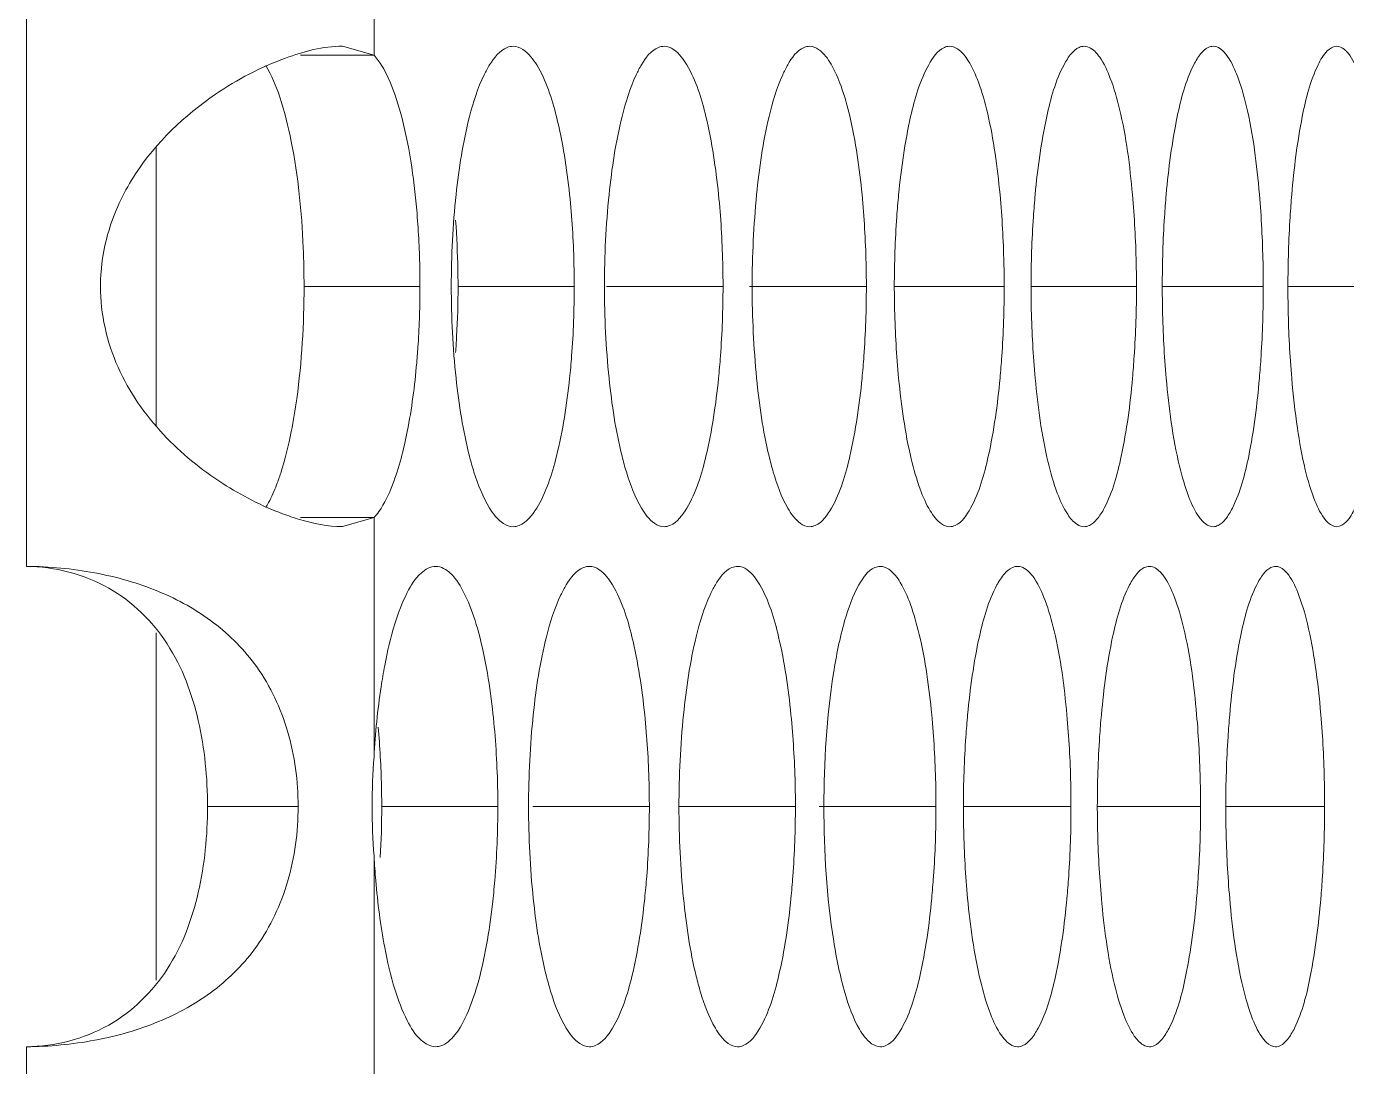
# Model space of a CAD drawing. Header units: millimetres. Extents: x 1177 to 4147, y 93 to 2194.
# Drawn here: x 2891.19 to 2907.68, y 1472.76 to 1485.75 of the extents above; entities that cross this region are included whole.
import ezdxf

# ---------------------------------------------------------------- set-up
doc = ezdxf.new("R2010")
doc.units = ezdxf.units.MM
doc.header["$LTSCALE"] = 0.1
doc.layers.get('0').update_dxf_attribs({"lineweight": 13})
doc.layers.add('标注', color=251, linetype='Continuous', lineweight=9)

msp = doc.modelspace()

# ---------------------------------------------------------------- linework, layer by layer
for p, q in [((2895.532, 1485.393), (2895.532, 1488.38)), ((2891.191, 1479.01), (2891.191, 1486.001)), ((2891.191, 1479.01), (2891.191, 1486.001)), ((2895.532, 1476.631), (2895.532, 1479.618)), ((2895.532, 1472.402), (2895.532, 1475.389)), ((2891.191, 1466.02), (2891.191, 1473.01)), ((2891.191, 1466.02), (2891.191, 1473.01))]:
    msp.add_line(p, q)
at = {"layer": '标注'}
for p, q in [((2895.532, 1485.393), (2895.137, 1485.505)), ((2894.616, 1485.393), (2895.532, 1485.393)), ((2892.81, 1484.244), (2892.81, 1480.767)), ((2894.658, 1482.505), (2896.106, 1482.505)), ((2896.581, 1482.505), (2898.032, 1482.505)), ((2898.435, 1482.505), (2899.89, 1482.505)), ((2900.221, 1482.505), (2901.68, 1482.505)), ((2902.029, 1482.505), (2903.401, 1482.505)), ((2903.736, 1482.505), (2905.053, 1482.505)), ((2905.375, 1482.505), (2906.636, 1482.505)), ((2906.944, 1482.505), (2908.15, 1482.505)), ((2894.616, 1479.618), (2895.532, 1479.618)), ((2895.137, 1479.506), (2895.532, 1479.618)), ((2892.81, 1478.178), (2892.81, 1473.843)), ((2893.453, 1476.01), (2894.584, 1476.01)), ((2895.628, 1476.01), (2897.078, 1476.01)), ((2897.516, 1476.01), (2898.97, 1476.01)), ((2899.337, 1476.01), (2900.794, 1476.01)), ((2901.089, 1476.01), (2902.549, 1476.01)), ((2902.892, 1476.01), (2904.235, 1476.01)), ((2904.564, 1476.01), (2905.853, 1476.01)), ((2906.168, 1476.01), (2907.402, 1476.01))]:
    msp.add_line(p, q, dxfattribs=at)
for centre, radius, start, end in [((2904.136, 1476.003), 8.627, 175.8208, 179.9495), ((2904.136, 1476.018), 8.627, 180.0505, 184.1792), ((2884.338, 1476.01), 11.29, 356.7614, 0.0035)]:
    msp.add_arc(centre, radius, start, end, dxfattribs=at)
for points, knots in [([(2895.137, 1485.505), (2894.895, 1485.505), (2894.332, 1485.355), (2893.824, 1485.091), (2893.553, 1484.907)], [0, 0, 0, 0, 0.425121, 1, 1, 1, 1]), ([(2897.27, 1485.505), (2897.244, 1485.505), (2897.116, 1485.476), (2897.03, 1485.361), (2896.976, 1485.274)], [0, 0, 0, 0, 0.199148, 1, 1, 1, 1]), ([(2897.563, 1485.274), (2897.541, 1485.308), (2897.472, 1485.411), (2897.356, 1485.505), (2897.27, 1485.505)], [0, 0, 0, 0, 0.321082, 1, 1, 1, 1]), ([(2899.155, 1485.505), (2899.131, 1485.505), (2899.005, 1485.476), (2898.923, 1485.36), (2898.871, 1485.274)], [0, 0, 0, 0, 0.196477, 1, 1, 1, 1]), ([(2899.437, 1485.274), (2899.417, 1485.308), (2899.351, 1485.409), (2899.239, 1485.505), (2899.155, 1485.505)], [0, 0, 0, 0, 0.324295, 1, 1, 1, 1]), ([(2900.972, 1485.505), (2900.948, 1485.505), (2900.825, 1485.475), (2900.748, 1485.36), (2900.699, 1485.274)], [0, 0, 0, 0, 0.193636, 1, 1, 1, 1]), ([(2901.239, 1485.282), (2901.22, 1485.315), (2901.158, 1485.412), (2901.052, 1485.505), (2900.972, 1485.505)], [0, 0, 0, 0, 0.326204, 1, 1, 1, 1]), ([(2902.72, 1485.505), (2902.698, 1485.505), (2902.577, 1485.474), (2902.505, 1485.359), (2902.458, 1485.274)], [0, 0, 0, 0, 0.190615, 1, 1, 1, 1]), ([(2902.951, 1485.325), (2902.934, 1485.352), (2902.879, 1485.432), (2902.788, 1485.505), (2902.72, 1485.505)], [0, 0, 0, 0, 0.321102, 1, 1, 1, 1]), ([(2904.4, 1485.505), (2904.378, 1485.505), (2904.315, 1485.489), (2904.225, 1485.405), (2904.174, 1485.323), (2904.148, 1485.274)], [0, 0, 0, 0, 0.185665, 0.530478, 1, 1, 1, 1]), ([(2904.595, 1485.367), (2904.58, 1485.388), (2904.532, 1485.451), (2904.456, 1485.505), (2904.4, 1485.505)], [0, 0, 0, 0, 0.314447, 1, 1, 1, 1]), ([(2906.011, 1485.505), (2905.99, 1485.505), (2905.928, 1485.488), (2905.843, 1485.405), (2905.794, 1485.323), (2905.769, 1485.274)], [0, 0, 0, 0, 0.182292, 0.52599, 1, 1, 1, 1]), ([(2906.17, 1485.405), (2906.158, 1485.42), (2906.117, 1485.468), (2906.055, 1485.505), (2906.011, 1485.505)], [0, 0, 0, 0, 0.305886, 1, 1, 1, 1]), ([(2907.553, 1485.505), (2907.509, 1485.505), (2907.404, 1485.435), (2907.351, 1485.335), (2907.321, 1485.274)], [0, 0, 0, 0, 0.389659, 1, 1, 1, 1]), ([(2907.677, 1485.439), (2907.667, 1485.449), (2907.633, 1485.482), (2907.586, 1485.505), (2907.553, 1485.505)], [0, 0, 0, 0, 0.295107, 1, 1, 1, 1]), ([(2896.065, 1483.46), (2896.029, 1483.869), (2895.951, 1484.434), (2895.738, 1485.075), (2895.608, 1485.312), (2895.532, 1485.393)], [0, 0, 0, 0, 0.608781, 0.835781, 1, 1, 1, 1]), ([(2905.003, 1483.653), (2904.971, 1484.011), (2904.909, 1484.504), (2904.747, 1485.073), (2904.651, 1485.286), (2904.595, 1485.367)], [0, 0, 0, 0, 0.608586, 0.834685, 1, 1, 1, 1]), ([(2906.588, 1483.653), (2906.556, 1484.026), (2906.495, 1484.537), (2906.328, 1485.118), (2906.229, 1485.33), (2906.17, 1485.405)], [0, 0, 0, 0, 0.619614, 0.843153, 1, 1, 1, 1]), ([(2908.104, 1483.653), (2908.087, 1483.864), (2908.045, 1484.253), (2907.954, 1484.774), (2907.84, 1485.162), (2907.739, 1485.372), (2907.677, 1485.439)], [0, 0, 0, 0, 0.343252, 0.632232, 0.852748, 1, 1, 1, 1]), ([(2894.499, 1484.316), (2894.462, 1484.503), (2894.382, 1484.829), (2894.255, 1485.143), (2894.179, 1485.266)], [0, 0, 0, 0, 0.568754, 1, 1, 1, 1]), ([(2896.976, 1485.274), (2896.95, 1485.233), (2896.841, 1485.028), (2896.77, 1484.805), (2896.724, 1484.626)], [0, 0, 0, 0, 0.20579, 1, 1, 1, 1]), ([(2897.974, 1483.653), (2897.94, 1483.98), (2897.855, 1484.532), (2897.683, 1485.077), (2897.563, 1485.274)], [0, 0, 0, 0, 0.587706, 1, 1, 1, 1]), ([(2898.871, 1485.274), (2898.847, 1485.233), (2898.741, 1485.027), (2898.673, 1484.804), (2898.629, 1484.626)], [0, 0, 0, 0, 0.205098, 1, 1, 1, 1]), ([(2899.834, 1483.653), (2899.801, 1483.98), (2899.719, 1484.531), (2899.555, 1485.076), (2899.437, 1485.274)], [0, 0, 0, 0, 0.588565, 1, 1, 1, 1]), ([(2900.699, 1485.274), (2900.675, 1485.233), (2900.573, 1485.027), (2900.508, 1484.804), (2900.465, 1484.626)], [0, 0, 0, 0, 0.204414, 1, 1, 1, 1]), ([(2901.626, 1483.653), (2901.594, 1483.982), (2901.531, 1484.441), (2901.38, 1484.982), (2901.29, 1485.195), (2901.239, 1485.282)], [0, 0, 0, 0, 0.590197, 0.820528, 1, 1, 1, 1]), ([(2902.458, 1485.274), (2902.347, 1485.074), (2902.192, 1484.53), (2902.115, 1483.98), (2902.083, 1483.653)], [0, 0, 0, 0, 0.410076, 1, 1, 1, 1]), ([(2903.349, 1483.653), (2903.316, 1483.996), (2903.254, 1484.472), (2903.098, 1485.027), (2903.004, 1485.241), (2902.951, 1485.325)], [0, 0, 0, 0, 0.598831, 0.827178, 1, 1, 1, 1]), ([(2904.148, 1485.274), (2904.041, 1485.073), (2903.893, 1484.529), (2903.818, 1483.979), (2903.788, 1483.653)], [0, 0, 0, 0, 0.409275, 1, 1, 1, 1]), ([(2905.769, 1485.274), (2905.666, 1485.072), (2905.525, 1484.528), (2905.453, 1483.979), (2905.424, 1483.653)], [0, 0, 0, 0, 0.408497, 1, 1, 1, 1]), ([(2907.321, 1485.274), (2907.222, 1485.071), (2907.088, 1484.527), (2907.019, 1483.979), (2906.992, 1483.653)], [0, 0, 0, 0, 0.407744, 1, 1, 1, 1]), ([(2893.553, 1484.907), (2893.164, 1484.642), (2892.628, 1484.129), (2892.197, 1483.253), (2892.116, 1482.754), (2892.116, 1482.505)], [0, 0, 0, 0, 0.48685, 0.742674, 1, 1, 1, 1]), ([(2896.724, 1484.626), (2896.642, 1484.307), (2896.533, 1483.6), (2896.497, 1482.888), (2896.497, 1482.505)], [0, 0, 0, 0, 0.462348, 1, 1, 1, 1]), ([(2898.629, 1484.626), (2898.549, 1484.307), (2898.445, 1483.6), (2898.409, 1482.888), (2898.409, 1482.505)], [0, 0, 0, 0, 0.462125, 1, 1, 1, 1]), ([(2900.465, 1484.626), (2900.388, 1484.307), (2900.288, 1483.6), (2900.254, 1482.888), (2900.254, 1482.505)], [0, 0, 0, 0, 0.461908, 1, 1, 1, 1]), ([(2894.658, 1482.505), (2894.658, 1482.667), (2894.644, 1483.273), (2894.586, 1483.88), (2894.499, 1484.316)], [0, 0, 0, 0, 0.265985, 1, 1, 1, 1]), ([(2898.032, 1482.505), (2898.032, 1482.603), (2898.027, 1482.986), (2898.004, 1483.369), (2897.974, 1483.653)], [0, 0, 0, 0, 0.255763, 1, 1, 1, 1]), ([(2899.89, 1482.505), (2899.89, 1482.603), (2899.885, 1482.986), (2899.863, 1483.369), (2899.834, 1483.653)], [0, 0, 0, 0, 0.25579, 1, 1, 1, 1]), ([(2901.68, 1482.505), (2901.68, 1482.603), (2901.675, 1482.986), (2901.653, 1483.369), (2901.626, 1483.653)], [0, 0, 0, 0, 0.255815, 1, 1, 1, 1]), ([(2902.083, 1483.653), (2902.074, 1483.56), (2902.043, 1483.179), (2902.029, 1482.796), (2902.029, 1482.505)], [0, 0, 0, 0, 0.242084, 1, 1, 1, 1]), ([(2903.401, 1482.505), (2903.401, 1482.603), (2903.396, 1482.986), (2903.375, 1483.369), (2903.349, 1483.653)], [0, 0, 0, 0, 0.25584, 1, 1, 1, 1]), ([(2903.788, 1483.653), (2903.78, 1483.56), (2903.749, 1483.179), (2903.736, 1482.796), (2903.736, 1482.505)], [0, 0, 0, 0, 0.242044, 1, 1, 1, 1]), ([(2905.053, 1482.505), (2905.053, 1482.603), (2905.048, 1482.986), (2905.028, 1483.369), (2905.003, 1483.653)], [0, 0, 0, 0, 0.255864, 1, 1, 1, 1]), ([(2905.424, 1483.653), (2905.416, 1483.56), (2905.387, 1483.179), (2905.375, 1482.796), (2905.375, 1482.505)], [0, 0, 0, 0, 0.242005, 1, 1, 1, 1]), ([(2906.636, 1482.505), (2906.636, 1482.603), (2906.632, 1482.986), (2906.612, 1483.369), (2906.588, 1483.653)], [0, 0, 0, 0, 0.255886, 1, 1, 1, 1]), ([(2906.992, 1483.653), (2906.984, 1483.56), (2906.956, 1483.179), (2906.944, 1482.796), (2906.944, 1482.505)], [0, 0, 0, 0, 0.241968, 1, 1, 1, 1]), ([(2896.106, 1482.505), (2896.106, 1482.586), (2896.103, 1482.905), (2896.086, 1483.223), (2896.065, 1483.46)], [0, 0, 0, 0, 0.253876, 1, 1, 1, 1]), ([(2896.581, 1482.505), (2896.581, 1482.575), (2896.578, 1482.851), (2896.566, 1483.127), (2896.551, 1483.332)], [0, 0, 0, 0, 0.252958, 1, 1, 1, 1]), ([(2892.116, 1482.505), (2892.116, 1482.162), (2892.273, 1481.472), (2892.859, 1480.638), (2893.591, 1480.04), (2894.129, 1479.765), (2894.391, 1479.667)], [0, 0, 0, 0, 0.268228, 0.532568, 0.782157, 1, 1, 1, 1]), ([(2894.499, 1480.695), (2894.526, 1480.83), (2894.623, 1481.429), (2894.658, 1482.037), (2894.658, 1482.505)], [0, 0, 0, 0, 0.228138, 1, 1, 1, 1]), ([(2896.065, 1481.551), (2896.072, 1481.629), (2896.096, 1481.946), (2896.106, 1482.265), (2896.106, 1482.505)], [0, 0, 0, 0, 0.244708, 1, 1, 1, 1]), ([(2896.497, 1482.505), (2896.497, 1482.123), (2896.533, 1481.41), (2896.642, 1480.704), (2896.724, 1480.385)], [0, 0, 0, 0, 0.537652, 1, 1, 1, 1]), ([(2896.551, 1481.679), (2896.556, 1481.747), (2896.573, 1482.022), (2896.581, 1482.298), (2896.581, 1482.505)], [0, 0, 0, 0, 0.246013, 1, 1, 1, 1]), ([(2897.974, 1481.358), (2897.984, 1481.45), (2898.018, 1481.832), (2898.032, 1482.215), (2898.032, 1482.505)], [0, 0, 0, 0, 0.24218, 1, 1, 1, 1]), ([(2898.409, 1482.505), (2898.409, 1482.123), (2898.445, 1481.411), (2898.549, 1480.704), (2898.629, 1480.385)], [0, 0, 0, 0, 0.537875, 1, 1, 1, 1]), ([(2899.834, 1481.358), (2899.843, 1481.45), (2899.876, 1481.832), (2899.89, 1482.215), (2899.89, 1482.505)], [0, 0, 0, 0, 0.242136, 1, 1, 1, 1]), ([(2900.254, 1482.505), (2900.254, 1482.123), (2900.288, 1481.411), (2900.388, 1480.704), (2900.465, 1480.385)], [0, 0, 0, 0, 0.538092, 1, 1, 1, 1]), ([(2901.626, 1481.358), (2901.635, 1481.45), (2901.666, 1481.832), (2901.68, 1482.215), (2901.68, 1482.505)], [0, 0, 0, 0, 0.242094, 1, 1, 1, 1]), ([(2902.029, 1482.505), (2902.029, 1482.407), (2902.034, 1482.025), (2902.056, 1481.642), (2902.083, 1481.358)], [0, 0, 0, 0, 0.25582, 1, 1, 1, 1]), ([(2903.349, 1481.358), (2903.357, 1481.45), (2903.388, 1481.832), (2903.401, 1482.215), (2903.401, 1482.505)], [0, 0, 0, 0, 0.242053, 1, 1, 1, 1]), ([(2903.736, 1482.505), (2903.736, 1482.407), (2903.741, 1482.025), (2903.762, 1481.642), (2903.788, 1481.358)], [0, 0, 0, 0, 0.255845, 1, 1, 1, 1]), ([(2905.003, 1481.358), (2905.011, 1481.45), (2905.04, 1481.832), (2905.053, 1482.215), (2905.053, 1482.505)], [0, 0, 0, 0, 0.242014, 1, 1, 1, 1]), ([(2905.375, 1482.505), (2905.375, 1482.407), (2905.379, 1482.025), (2905.399, 1481.642), (2905.424, 1481.358)], [0, 0, 0, 0, 0.255868, 1, 1, 1, 1]), ([(2906.588, 1481.358), (2906.596, 1481.45), (2906.624, 1481.832), (2906.636, 1482.215), (2906.636, 1482.505)], [0, 0, 0, 0, 0.241977, 1, 1, 1, 1]), ([(2906.944, 1482.505), (2906.944, 1482.407), (2906.948, 1482.025), (2906.967, 1481.642), (2906.992, 1481.358)], [0, 0, 0, 0, 0.255891, 1, 1, 1, 1]), ([(2895.763, 1480.029), (2895.846, 1480.244), (2895.973, 1480.75), (2896.04, 1481.264), (2896.065, 1481.551)], [0, 0, 0, 0, 0.444382, 1, 1, 1, 1]), ([(2897.563, 1479.737), (2897.683, 1479.934), (2897.855, 1480.478), (2897.94, 1481.031), (2897.974, 1481.358)], [0, 0, 0, 0, 0.412294, 1, 1, 1, 1]), ([(2899.437, 1479.737), (2899.555, 1479.935), (2899.719, 1480.48), (2899.801, 1481.031), (2899.834, 1481.358)], [0, 0, 0, 0, 0.411435, 1, 1, 1, 1]), ([(2901.244, 1479.737), (2901.357, 1479.936), (2901.515, 1480.481), (2901.594, 1481.031), (2901.626, 1481.358)], [0, 0, 0, 0, 0.410597, 1, 1, 1, 1]), ([(2902.083, 1481.358), (2902.116, 1481.02), (2902.179, 1480.551), (2902.334, 1480.002), (2902.426, 1479.788), (2902.478, 1479.702)], [0, 0, 0, 0, 0.595352, 0.824536, 1, 1, 1, 1]), ([(2902.982, 1479.737), (2903.091, 1479.937), (2903.243, 1480.482), (2903.318, 1481.031), (2903.349, 1481.358)], [0, 0, 0, 0, 0.409781, 1, 1, 1, 1]), ([(2903.788, 1481.358), (2903.821, 1481.005), (2903.884, 1480.519), (2904.044, 1479.956), (2904.139, 1479.742), (2904.194, 1479.66)], [0, 0, 0, 0, 0.604767, 0.831791, 1, 1, 1, 1]), ([(2904.651, 1479.737), (2904.756, 1479.938), (2904.901, 1480.483), (2904.974, 1481.031), (2905.003, 1481.358)], [0, 0, 0, 0, 0.408988, 1, 1, 1, 1]), ([(2905.424, 1481.358), (2905.457, 1480.99), (2905.52, 1480.486), (2905.685, 1479.91), (2905.783, 1479.697), (2905.84, 1479.62)], [0, 0, 0, 0, 0.615423, 0.839991, 1, 1, 1, 1]), ([(2906.251, 1479.737), (2906.353, 1479.939), (2906.491, 1480.484), (2906.56, 1481.032), (2906.588, 1481.358)], [0, 0, 0, 0, 0.408219, 1, 1, 1, 1]), ([(2906.992, 1481.358), (2907.009, 1481.15), (2907.051, 1480.767), (2907.143, 1480.253), (2907.257, 1479.865), (2907.357, 1479.654), (2907.417, 1479.584)], [0, 0, 0, 0, 0.339935, 0.62764, 0.849308, 1, 1, 1, 1]), ([(2894.315, 1480.029), (2894.334, 1480.077), (2894.41, 1480.294), (2894.464, 1480.519), (2894.499, 1480.695)], [0, 0, 0, 0, 0.222237, 1, 1, 1, 1]), ([(2896.724, 1480.385), (2896.741, 1480.319), (2896.805, 1480.096), (2896.889, 1479.876), (2896.976, 1479.737)], [0, 0, 0, 0, 0.294324, 1, 1, 1, 1]), ([(2898.629, 1480.385), (2898.645, 1480.319), (2898.707, 1480.097), (2898.788, 1479.877), (2898.871, 1479.737)], [0, 0, 0, 0, 0.294922, 1, 1, 1, 1]), ([(2900.465, 1480.385), (2900.481, 1480.319), (2900.54, 1480.097), (2900.618, 1479.877), (2900.699, 1479.737)], [0, 0, 0, 0, 0.29551, 1, 1, 1, 1]), ([(2894.179, 1479.745), (2894.192, 1479.765), (2894.244, 1479.856), (2894.286, 1479.953), (2894.315, 1480.029)], [0, 0, 0, 0, 0.224904, 1, 1, 1, 1]), ([(2895.532, 1479.618), (2895.554, 1479.642), (2895.652, 1479.766), (2895.718, 1479.912), (2895.763, 1480.029)], [0, 0, 0, 0, 0.205277, 1, 1, 1, 1]), ([(2896.976, 1479.737), (2896.997, 1479.702), (2897.067, 1479.6), (2897.184, 1479.505), (2897.27, 1479.505)], [0, 0, 0, 0, 0.321073, 1, 1, 1, 1]), ([(2897.27, 1479.505), (2897.295, 1479.505), (2897.424, 1479.535), (2897.509, 1479.65), (2897.563, 1479.737)], [0, 0, 0, 0, 0.199481, 1, 1, 1, 1]), ([(2898.871, 1479.737), (2898.892, 1479.703), (2898.959, 1479.601), (2899.071, 1479.505), (2899.155, 1479.505)], [0, 0, 0, 0, 0.324264, 1, 1, 1, 1]), ([(2899.155, 1479.505), (2899.18, 1479.505), (2899.306, 1479.535), (2899.386, 1479.651), (2899.437, 1479.737)], [0, 0, 0, 0, 0.196798, 1, 1, 1, 1]), ([(2900.699, 1479.737), (2900.719, 1479.703), (2900.782, 1479.603), (2900.89, 1479.505), (2900.972, 1479.505)], [0, 0, 0, 0, 0.327612, 1, 1, 1, 1]), ([(2900.972, 1479.505), (2900.996, 1479.505), (2901.119, 1479.536), (2901.195, 1479.651), (2901.244, 1479.737)], [0, 0, 0, 0, 0.193945, 1, 1, 1, 1]), ([(2902.72, 1479.505), (2902.743, 1479.505), (2902.864, 1479.537), (2902.935, 1479.652), (2902.982, 1479.737)], [0, 0, 0, 0, 0.190909, 1, 1, 1, 1]), ([(2904.4, 1479.505), (2904.422, 1479.505), (2904.485, 1479.522), (2904.574, 1479.606), (2904.625, 1479.688), (2904.651, 1479.737)], [0, 0, 0, 0, 0.185919, 0.530524, 1, 1, 1, 1]), ([(2906.011, 1479.505), (2906.032, 1479.505), (2906.093, 1479.522), (2906.178, 1479.606), (2906.226, 1479.688), (2906.251, 1479.737)], [0, 0, 0, 0, 0.18253, 0.526009, 1, 1, 1, 1]), ([(2907.553, 1479.505), (2907.596, 1479.505), (2907.701, 1479.576), (2907.752, 1479.675), (2907.782, 1479.737)], [0, 0, 0, 0, 0.389686, 1, 1, 1, 1]), ([(2894.391, 1479.667), (2894.459, 1479.641), (2894.701, 1479.56), (2894.955, 1479.506), (2895.137, 1479.506)], [0, 0, 0, 0, 0.288359, 1, 1, 1, 1]), ([(2902.478, 1479.702), (2902.496, 1479.673), (2902.553, 1479.587), (2902.649, 1479.505), (2902.72, 1479.505)], [0, 0, 0, 0, 0.324647, 1, 1, 1, 1]), ([(2904.194, 1479.66), (2904.209, 1479.636), (2904.259, 1479.567), (2904.34, 1479.505), (2904.4, 1479.505)], [0, 0, 0, 0, 0.318608, 1, 1, 1, 1]), ([(2905.84, 1479.62), (2905.853, 1479.602), (2905.896, 1479.549), (2905.963, 1479.505), (2906.011, 1479.505)], [0, 0, 0, 0, 0.310747, 1, 1, 1, 1]), ([(2907.417, 1479.584), (2907.428, 1479.572), (2907.464, 1479.534), (2907.516, 1479.505), (2907.553, 1479.505)], [0, 0, 0, 0, 0.300688, 1, 1, 1, 1]), ([(2894.067, 1477.754), (2893.918, 1477.963), (2893.546, 1478.341), (2892.84, 1478.73), (2892.04, 1478.956), (2891.477, 1479.008), (2891.191, 1479.01)], [0, 0, 0, 0, 0.237278, 0.48061, 0.736199, 1, 1, 1, 1]), ([(2893.453, 1476.01), (2893.453, 1476.37), (2893.385, 1477.076), (2893.02, 1478.073), (2892.252, 1478.829), (2891.545, 1479.006), (2891.191, 1479.01)], [0, 0, 0, 0, 0.257867, 0.504597, 0.746083, 1, 1, 1, 1]), ([(2896.304, 1479.01), (2896.237, 1479.01), (2896.078, 1478.916), (2895.918, 1478.651), (2895.77, 1478.257), (2895.699, 1477.945), (2895.666, 1477.77)], [0, 0, 0, 0, 0.138263, 0.343336, 0.632179, 1, 1, 1, 1]), ([(2896.542, 1478.862), (2896.525, 1478.884), (2896.463, 1478.955), (2896.37, 1479.01), (2896.304, 1479.01)], [0, 0, 0, 0, 0.303752, 1, 1, 1, 1]), ([(2898.221, 1479.01), (2898.196, 1479.01), (2898.069, 1478.981), (2897.985, 1478.865), (2897.932, 1478.778)], [0, 0, 0, 0, 0.197833, 1, 1, 1, 1]), ([(2898.509, 1478.778), (2898.488, 1478.813), (2898.42, 1478.915), (2898.306, 1479.01), (2898.221, 1479.01)], [0, 0, 0, 0, 0.322669, 1, 1, 1, 1]), ([(2900.072, 1479.01), (2900.048, 1479.01), (2899.923, 1478.98), (2899.844, 1478.865), (2899.794, 1478.778)], [0, 0, 0, 0, 0.195078, 1, 1, 1, 1]), ([(2900.349, 1478.778), (2900.329, 1478.813), (2900.265, 1478.914), (2900.155, 1479.01), (2900.072, 1479.01)], [0, 0, 0, 0, 0.32596, 1, 1, 1, 1]), ([(2901.855, 1479.01), (2901.832, 1479.01), (2901.71, 1478.979), (2901.635, 1478.864), (2901.587, 1478.778)], [0, 0, 0, 0, 0.192149, 1, 1, 1, 1]), ([(2902.104, 1478.809), (2902.086, 1478.839), (2902.027, 1478.927), (2901.928, 1479.01), (2901.855, 1479.01)], [0, 0, 0, 0, 0.323826, 1, 1, 1, 1]), ([(2903.569, 1479.01), (2903.546, 1479.01), (2903.482, 1478.994), (2903.39, 1478.911), (2903.338, 1478.828), (2903.311, 1478.778)], [0, 0, 0, 0, 0.187277, 0.53264, 1, 1, 1, 1]), ([(2903.782, 1478.851), (2903.766, 1478.875), (2903.714, 1478.947), (2903.63, 1479.01), (2903.569, 1479.01)], [0, 0, 0, 0, 0.31799, 1, 1, 1, 1]), ([(2905.214, 1479.01), (2905.192, 1479.01), (2905.13, 1478.993), (2905.042, 1478.91), (2904.993, 1478.828), (2904.967, 1478.778)], [0, 0, 0, 0, 0.184004, 0.528262, 1, 1, 1, 1]), ([(2905.391, 1478.891), (2905.378, 1478.909), (2905.333, 1478.964), (2905.264, 1479.01), (2905.214, 1479.01)], [0, 0, 0, 0, 0.310426, 1, 1, 1, 1]), ([(2906.79, 1479.01), (2906.77, 1479.01), (2906.709, 1478.993), (2906.625, 1478.909), (2906.578, 1478.827), (2906.554, 1478.778)], [0, 0, 0, 0, 0.180528, 0.523661, 1, 1, 1, 1]), ([(2906.932, 1478.927), (2906.921, 1478.94), (2906.883, 1478.98), (2906.829, 1479.01), (2906.79, 1479.01)], [0, 0, 0, 0, 0.300787, 1, 1, 1, 1]), ([(2907.355, 1477.157), (2907.337, 1477.364), (2907.296, 1477.745), (2907.205, 1478.257), (2907.092, 1478.645), (2906.992, 1478.856), (2906.932, 1478.927)], [0, 0, 0, 0, 0.338668, 0.625811, 0.847843, 1, 1, 1, 1]), ([(2897.011, 1477.229), (2896.972, 1477.569), (2896.897, 1478.039), (2896.712, 1478.58), (2896.604, 1478.784), (2896.542, 1478.862)], [0, 0, 0, 0, 0.599408, 0.827175, 1, 1, 1, 1]), ([(2897.932, 1478.778), (2897.907, 1478.738), (2897.799, 1478.532), (2897.73, 1478.309), (2897.685, 1478.131)], [0, 0, 0, 0, 0.205443, 1, 1, 1, 1]), ([(2898.912, 1477.157), (2898.879, 1477.485), (2898.796, 1478.037), (2898.628, 1478.581), (2898.509, 1478.778)], [0, 0, 0, 0, 0.588138, 1, 1, 1, 1]), ([(2899.794, 1478.778), (2899.77, 1478.738), (2899.665, 1478.532), (2899.599, 1478.309), (2899.555, 1478.131)], [0, 0, 0, 0, 0.204755, 1, 1, 1, 1]), ([(2900.738, 1477.157), (2900.706, 1477.485), (2900.626, 1478.036), (2900.464, 1478.58), (2900.349, 1478.778)], [0, 0, 0, 0, 0.588987, 1, 1, 1, 1]), ([(2901.587, 1478.778), (2901.507, 1478.638), (2901.379, 1478.272), (2901.196, 1477.35), (2901.15, 1476.567), (2901.15, 1476.01)], [0, 0, 0, 0, 0.171591, 0.407652, 1, 1, 1, 1]), ([(2902.496, 1477.157), (2902.464, 1477.494), (2902.401, 1477.961), (2902.247, 1478.509), (2902.156, 1478.723), (2902.104, 1478.809)], [0, 0, 0, 0, 0.594383, 0.823753, 1, 1, 1, 1]), ([(2903.311, 1478.778), (2903.202, 1478.578), (2903.051, 1478.034), (2902.975, 1477.484), (2902.944, 1477.157)], [0, 0, 0, 0, 0.409673, 1, 1, 1, 1]), ([(2904.184, 1477.157), (2904.152, 1477.509), (2904.09, 1477.993), (2903.931, 1478.555), (2903.836, 1478.769), (2903.782, 1478.851)], [0, 0, 0, 0, 0.603559, 0.830818, 1, 1, 1, 1]), ([(2904.967, 1478.778), (2904.862, 1478.577), (2904.717, 1478.033), (2904.644, 1477.484), (2904.615, 1477.157)], [0, 0, 0, 0, 0.408883, 1, 1, 1, 1]), ([(2905.804, 1477.157), (2905.772, 1477.523), (2905.71, 1478.025), (2905.546, 1478.6), (2905.448, 1478.813), (2905.391, 1478.891)], [0, 0, 0, 0, 0.613931, 0.838792, 1, 1, 1, 1]), ([(2906.554, 1478.778), (2906.453, 1478.576), (2906.315, 1478.032), (2906.245, 1477.484), (2906.217, 1477.157)], [0, 0, 0, 0, 0.408118, 1, 1, 1, 1]), ([(2897.685, 1478.131), (2897.604, 1477.812), (2897.497, 1477.105), (2897.462, 1476.393), (2897.462, 1476.01)], [0, 0, 0, 0, 0.462235, 1, 1, 1, 1]), ([(2899.555, 1478.131), (2899.477, 1477.812), (2899.375, 1477.105), (2899.34, 1476.393), (2899.34, 1476.01)], [0, 0, 0, 0, 0.462016, 1, 1, 1, 1]), ([(2894.584, 1476.01), (2894.584, 1476.327), (2894.504, 1476.944), (2894.239, 1477.512), (2894.067, 1477.754)], [0, 0, 0, 0, 0.515812, 1, 1, 1, 1]), ([(2895.666, 1477.77), (2895.649, 1477.682), (2895.585, 1477.305), (2895.548, 1476.924), (2895.532, 1476.631)], [0, 0, 0, 0, 0.233018, 1, 1, 1, 1]), ([(2897.078, 1476.01), (2897.078, 1476.115), (2897.072, 1476.522), (2897.045, 1476.928), (2897.011, 1477.229)], [0, 0, 0, 0, 0.256515, 1, 1, 1, 1]), ([(2898.97, 1476.01), (2898.97, 1476.108), (2898.965, 1476.491), (2898.942, 1476.874), (2898.912, 1477.157)], [0, 0, 0, 0, 0.255777, 1, 1, 1, 1]), ([(2900.794, 1476.01), (2900.794, 1476.108), (2900.789, 1476.491), (2900.766, 1476.874), (2900.738, 1477.157)], [0, 0, 0, 0, 0.255803, 1, 1, 1, 1]), ([(2902.549, 1476.01), (2902.549, 1476.108), (2902.544, 1476.491), (2902.523, 1476.874), (2902.496, 1477.157)], [0, 0, 0, 0, 0.255828, 1, 1, 1, 1]), ([(2902.944, 1477.157), (2902.936, 1477.065), (2902.905, 1476.684), (2902.892, 1476.3), (2902.892, 1476.01)], [0, 0, 0, 0, 0.242063, 1, 1, 1, 1]), ([(2904.235, 1476.01), (2904.235, 1476.108), (2904.231, 1476.491), (2904.21, 1476.874), (2904.184, 1477.157)], [0, 0, 0, 0, 0.255852, 1, 1, 1, 1]), ([(2904.615, 1477.157), (2904.606, 1477.065), (2904.577, 1476.683), (2904.564, 1476.3), (2904.564, 1476.01)], [0, 0, 0, 0, 0.242024, 1, 1, 1, 1]), ([(2905.853, 1476.01), (2905.853, 1476.108), (2905.849, 1476.491), (2905.829, 1476.874), (2905.804, 1477.157)], [0, 0, 0, 0, 0.255875, 1, 1, 1, 1]), ([(2906.217, 1477.157), (2906.209, 1477.065), (2906.18, 1476.683), (2906.168, 1476.3), (2906.168, 1476.01)], [0, 0, 0, 0, 0.241986, 1, 1, 1, 1]), ([(2907.402, 1476.01), (2907.402, 1476.108), (2907.398, 1476.491), (2907.379, 1476.874), (2907.355, 1477.157)], [0, 0, 0, 0, 0.255897, 1, 1, 1, 1]), ([(2895.628, 1476.01), (2895.628, 1476.094), (2895.624, 1476.425), (2895.606, 1476.756), (2895.584, 1477.002)], [0, 0, 0, 0, 0.254236, 1, 1, 1, 1]), ([(2891.191, 1473.01), (2891.545, 1473.015), (2892.252, 1473.191), (2893.02, 1473.947), (2893.385, 1474.945), (2893.453, 1475.65), (2893.453, 1476.01)], [0, 0, 0, 0, 0.253917, 0.495403, 0.742133, 1, 1, 1, 1]), ([(2894.067, 1474.267), (2894.239, 1474.509), (2894.504, 1475.077), (2894.584, 1475.694), (2894.584, 1476.01)], [0, 0, 0, 0, 0.484188, 1, 1, 1, 1]), ([(2897.011, 1474.791), (2897.022, 1474.889), (2897.061, 1475.294), (2897.078, 1475.701), (2897.078, 1476.01)], [0, 0, 0, 0, 0.241125, 1, 1, 1, 1]), ([(2897.462, 1476.01), (2897.462, 1475.627), (2897.497, 1474.915), (2897.604, 1474.209), (2897.685, 1473.89)], [0, 0, 0, 0, 0.537765, 1, 1, 1, 1]), ([(2898.912, 1474.863), (2898.922, 1474.955), (2898.956, 1475.337), (2898.97, 1475.72), (2898.97, 1476.01)], [0, 0, 0, 0, 0.242158, 1, 1, 1, 1]), ([(2899.34, 1476.01), (2899.34, 1475.627), (2899.375, 1474.916), (2899.477, 1474.209), (2899.555, 1473.89)], [0, 0, 0, 0, 0.537984, 1, 1, 1, 1]), ([(2900.738, 1474.863), (2900.747, 1474.955), (2900.78, 1475.337), (2900.794, 1475.72), (2900.794, 1476.01)], [0, 0, 0, 0, 0.242115, 1, 1, 1, 1]), ([(2901.15, 1476.01), (2901.15, 1475.449), (2901.197, 1474.66), (2901.383, 1473.734), (2901.513, 1473.368), (2901.594, 1473.229)], [0, 0, 0, 0, 0.594289, 0.829953, 1, 1, 1, 1]), ([(2902.496, 1474.863), (2902.504, 1474.955), (2902.536, 1475.337), (2902.549, 1475.72), (2902.549, 1476.01)], [0, 0, 0, 0, 0.242073, 1, 1, 1, 1]), ([(2902.892, 1476.01), (2902.892, 1475.912), (2902.896, 1475.529), (2902.917, 1475.147), (2902.944, 1474.863)], [0, 0, 0, 0, 0.255833, 1, 1, 1, 1]), ([(2904.184, 1474.863), (2904.193, 1474.955), (2904.223, 1475.337), (2904.235, 1475.72), (2904.235, 1476.01)], [0, 0, 0, 0, 0.242033, 1, 1, 1, 1]), ([(2904.564, 1476.01), (2904.564, 1475.912), (2904.569, 1475.529), (2904.589, 1475.147), (2904.615, 1474.863)], [0, 0, 0, 0, 0.255857, 1, 1, 1, 1]), ([(2905.804, 1474.863), (2905.812, 1474.955), (2905.841, 1475.337), (2905.853, 1475.72), (2905.853, 1476.01)], [0, 0, 0, 0, 0.241995, 1, 1, 1, 1]), ([(2906.168, 1476.01), (2906.168, 1475.912), (2906.172, 1475.529), (2906.192, 1475.147), (2906.217, 1474.863)], [0, 0, 0, 0, 0.25588, 1, 1, 1, 1]), ([(2907.355, 1474.863), (2907.363, 1474.955), (2907.39, 1475.337), (2907.402, 1475.72), (2907.402, 1476.01)], [0, 0, 0, 0, 0.241958, 1, 1, 1, 1]), ([(2895.532, 1475.389), (2895.538, 1475.288), (2895.565, 1474.907), (2895.613, 1474.527), (2895.666, 1474.251)], [0, 0, 0, 0, 0.264818, 1, 1, 1, 1]), ([(2896.542, 1473.159), (2896.604, 1473.236), (2896.712, 1473.441), (2896.897, 1473.981), (2896.972, 1474.451), (2897.011, 1474.791)], [0, 0, 0, 0, 0.172825, 0.400592, 1, 1, 1, 1]), ([(2898.509, 1473.242), (2898.628, 1473.439), (2898.796, 1473.984), (2898.879, 1474.536), (2898.912, 1474.863)], [0, 0, 0, 0, 0.411862, 1, 1, 1, 1]), ([(2900.349, 1473.242), (2900.464, 1473.44), (2900.626, 1473.985), (2900.706, 1474.536), (2900.738, 1474.863)], [0, 0, 0, 0, 0.411013, 1, 1, 1, 1]), ([(2902.121, 1473.242), (2902.233, 1473.441), (2902.388, 1473.986), (2902.465, 1474.536), (2902.496, 1474.863)], [0, 0, 0, 0, 0.410186, 1, 1, 1, 1]), ([(2902.944, 1474.863), (2902.977, 1474.518), (2903.04, 1474.04), (2903.198, 1473.483), (2903.291, 1473.27), (2903.344, 1473.186)], [0, 0, 0, 0, 0.599914, 0.828052, 1, 1, 1, 1]), ([(2903.825, 1473.242), (2903.932, 1473.442), (2904.08, 1473.987), (2904.154, 1474.536), (2904.184, 1474.863)], [0, 0, 0, 0, 0.409381, 1, 1, 1, 1]), ([(2904.615, 1474.863), (2904.647, 1474.503), (2904.71, 1474.008), (2904.873, 1473.437), (2904.97, 1473.224), (2905.026, 1473.144)], [0, 0, 0, 0, 0.60993, 0.835766, 1, 1, 1, 1]), ([(2905.46, 1473.242), (2905.563, 1473.443), (2905.705, 1473.988), (2905.775, 1474.536), (2905.804, 1474.863)], [0, 0, 0, 0, 0.4086, 1, 1, 1, 1]), ([(2906.217, 1474.863), (2906.249, 1474.487), (2906.312, 1473.975), (2906.48, 1473.392), (2906.579, 1473.18), (2906.638, 1473.106)], [0, 0, 0, 0, 0.621267, 0.84448, 1, 1, 1, 1]), ([(2907.025, 1473.242), (2907.125, 1473.444), (2907.26, 1473.989), (2907.327, 1474.537), (2907.355, 1474.863)], [0, 0, 0, 0, 0.407843, 1, 1, 1, 1]), ([(2891.191, 1473.01), (2891.477, 1473.013), (2892.04, 1473.065), (2892.84, 1473.29), (2893.546, 1473.679), (2893.918, 1474.057), (2894.067, 1474.267)], [0, 0, 0, 0, 0.263801, 0.51939, 0.762722, 1, 1, 1, 1]), ([(2895.666, 1474.251), (2895.699, 1474.075), (2895.77, 1473.763), (2895.918, 1473.369), (2896.078, 1473.104), (2896.237, 1473.011), (2896.304, 1473.011)], [0, 0, 0, 0, 0.367821, 0.656664, 0.861737, 1, 1, 1, 1]), ([(2897.685, 1473.89), (2897.702, 1473.824), (2897.764, 1473.601), (2897.847, 1473.381), (2897.932, 1473.242)], [0, 0, 0, 0, 0.294624, 1, 1, 1, 1]), ([(2899.555, 1473.89), (2899.572, 1473.824), (2899.632, 1473.602), (2899.711, 1473.382), (2899.794, 1473.242)], [0, 0, 0, 0, 0.295217, 1, 1, 1, 1]), ([(2896.304, 1473.011), (2896.325, 1473.011), (2896.421, 1473.026), (2896.496, 1473.1), (2896.542, 1473.159)], [0, 0, 0, 0, 0.213946, 1, 1, 1, 1]), ([(2897.932, 1473.242), (2897.953, 1473.207), (2898.022, 1473.105), (2898.136, 1473.01), (2898.221, 1473.01)], [0, 0, 0, 0, 0.32265, 1, 1, 1, 1]), ([(2898.221, 1473.01), (2898.246, 1473.01), (2898.373, 1473.04), (2898.456, 1473.155), (2898.509, 1473.242)], [0, 0, 0, 0, 0.19816, 1, 1, 1, 1]), ([(2899.794, 1473.242), (2899.814, 1473.207), (2899.879, 1473.107), (2899.989, 1473.01), (2900.072, 1473.01)], [0, 0, 0, 0, 0.325919, 1, 1, 1, 1]), ([(2900.072, 1473.01), (2900.096, 1473.01), (2900.221, 1473.04), (2900.299, 1473.156), (2900.349, 1473.242)], [0, 0, 0, 0, 0.195393, 1, 1, 1, 1]), ([(2901.594, 1473.229), (2901.613, 1473.197), (2901.674, 1473.102), (2901.777, 1473.01), (2901.855, 1473.01)], [0, 0, 0, 0, 0.327099, 1, 1, 1, 1]), ([(2901.855, 1473.01), (2901.878, 1473.01), (2902, 1473.041), (2902.074, 1473.157), (2902.121, 1473.242)], [0, 0, 0, 0, 0.19245, 1, 1, 1, 1]), ([(2903.344, 1473.186), (2903.361, 1473.159), (2903.415, 1473.082), (2903.503, 1473.01), (2903.569, 1473.01)], [0, 0, 0, 0, 0.321831, 1, 1, 1, 1]), ([(2903.569, 1473.01), (2903.591, 1473.01), (2903.655, 1473.027), (2903.747, 1473.11), (2903.798, 1473.193), (2903.825, 1473.242)], [0, 0, 0, 0, 0.187539, 0.532699, 1, 1, 1, 1]), ([(2905.026, 1473.144), (2905.04, 1473.124), (2905.087, 1473.063), (2905.16, 1473.01), (2905.214, 1473.01)], [0, 0, 0, 0, 0.31493, 1, 1, 1, 1]), ([(2905.214, 1473.01), (2905.236, 1473.01), (2905.298, 1473.027), (2905.385, 1473.111), (2905.434, 1473.193), (2905.46, 1473.242)], [0, 0, 0, 0, 0.18425, 0.528295, 1, 1, 1, 1]), ([(2906.79, 1473.01), (2906.811, 1473.01), (2906.871, 1473.027), (2906.954, 1473.112), (2907.001, 1473.193), (2907.025, 1473.242)], [0, 0, 0, 0, 0.180756, 0.523667, 1, 1, 1, 1]), ([(2906.638, 1473.106), (2906.649, 1473.091), (2906.689, 1473.046), (2906.748, 1473.01), (2906.79, 1473.01)], [0, 0, 0, 0, 0.306013, 1, 1, 1, 1])]:
    msp.add_open_spline(points, degree=3, knots=knots, dxfattribs=at)

doc.saveas('drawing.dxf')
